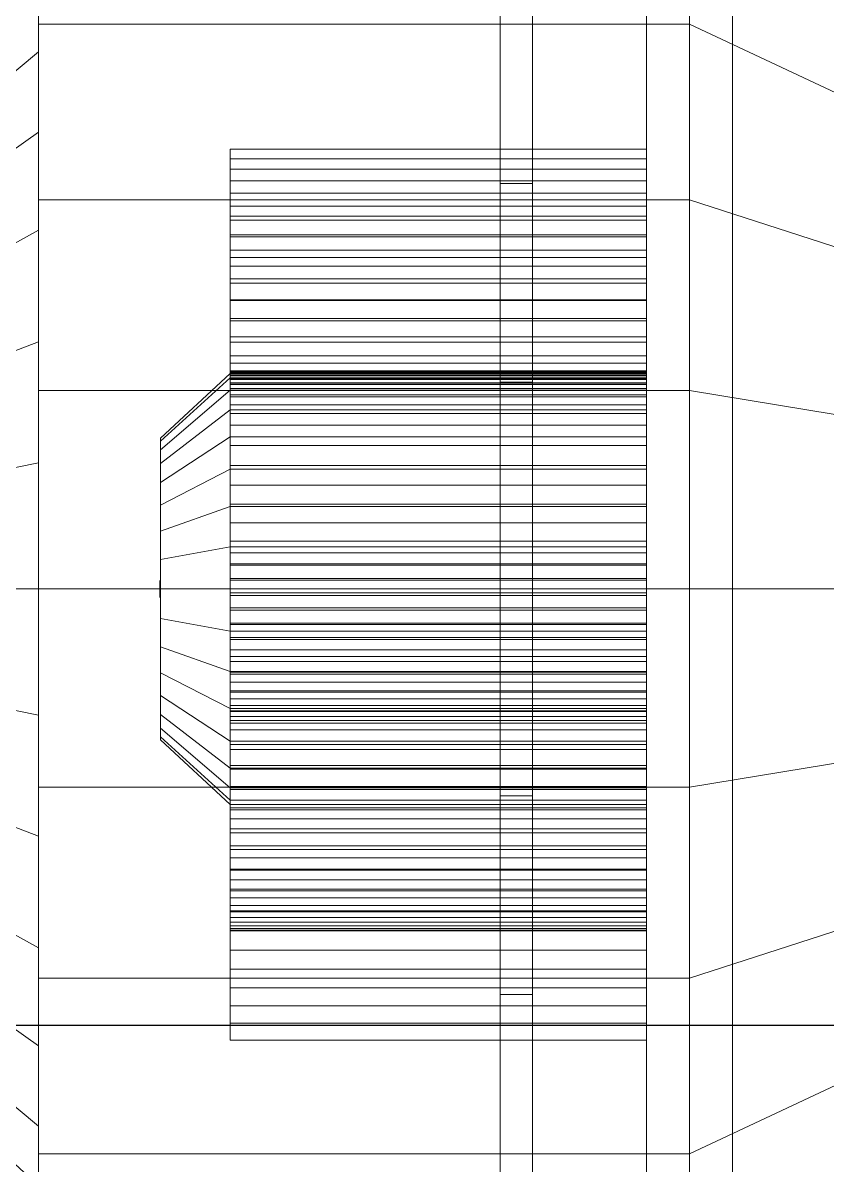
# Model space of a CAD drawing. Header units: millimetres. Extents: x -92759 to 184353, y -15225 to 86714.
# Drawn here: x 73500.1 to 73593.4, y 73534.4 to 73667 of the extents above; entities that cross this region are included whole.
import ezdxf

# ---------------------------------------------------------------- set-up
doc = ezdxf.new("R2010")
doc.units = ezdxf.units.MM
doc.layers.add('A-PATT-CONC', color=8, linetype='Continuous')
for name, color, linetype, lineweight in [('HFI 9MM FPB', 94, 'Continuous', 5), ('M-ACMV_FAF', 86, 'Continuous', 9), ('M-ACMV_FCU-1', 86, 'Continuous', 9)]:
    doc.layers.add(name, color=color, linetype=linetype, lineweight=lineweight)

# ---------------------------------------------------------------- blocks, each defined once
blk = doc.blocks.new('RCP_B8L2')
at = {"layer": 'A-PATT-CONC'}
h = blk.add_hatch(dxfattribs=at)
h.set_pattern_fill('ANSI37', color=256, scale=189, angle=45)
h.set_pattern_definition([(90, (-397818.07, -146677.3), (-600.075, 0), []), (180, (-397818.07, -146677.3), (-6e-14, -600.075), [])])
h.paths.add_polyline_path([(-379218.07, -147877.3), (-379218.07, -146077.3), (-378018.07, -146077.3), (-378018.07, -147877.3), (-369818.07, -147877.3), (-369818.07, -149677.3), (-397818.07, -149677.3), (-397818.07, -147877.3), (-397818.07, -146677.3), (-396618.07, -146677.3), (-395418.07, -146677.3), (-395418.07, -147877.3)])
at = {"layer": 'HFI 9MM FPB'}
h = blk.add_hatch(dxfattribs=at)
h.set_pattern_fill('ANSI33', color=256, scale=50)
h.set_pattern_definition([(45, (-381589.02, -647239), (-224.5064, 224.5064), []), (45, (-381364.5, -647239), (-224.5064, 224.5064), [158.75, -79.375])])
h.paths.add_polyline_path([(-397818.07, -145727.3), (-400118.07, -145727.3), (-400118.07, -175677.3), (-397818.07, -175677.3), (-397818.07, -149677.3), (-369818.07, -149677.3), (-369818.07, -175677.3), (-400118.07, -175677.3), (-400118.07, -180477.3), (-377418.07, -180477.3), (-377418.07, -194177.3), (-377868.07, -194177.3), (-377868.07, -197377.3), (-373818.07, -197377.3), (-373818.07, -196977.3), (-373218.07, -196977.3), (-373218.07, -197377.3), (-372328.07, -197377.3), (-372328.07, -187777.3), (-373518.07, -187777.3), (-373518.07, -183977.3), (-369718.07, -183977.3), (-369718.07, -184377.3), (-367302.07, -184377.3), (-367302.07, -183227.3), (-367418.07, -183227.3), (-367418.07, -174577.3), (-365018.07, -174577.3), (-365018.07, -174045.3), (-364918.07, -174045.3), (-364918.07, -173009.3), (-365018.07, -173009.3), (-365018.07, -172877.3), (-367418.07, -172877.3), (-367418.07, -161227.3), (-365818.07, -161227.3), (-365818.07, -161927.3), (-362518.07, -161927.3), (-362518.07, -160193.01), (-362518.07, -159277.3), (-362718.07, -159277.3), (-362718.07, -157677.3), (-364168.07, -157677.3), (-364168.07, -158127.3), (-364455.57, -158127.3), (-365318.07, -158127.3), (-365318.07, -158827.3), (-366818.07, -158827.3), (-366818.07, -159277.3), (-367418.07, -159277.3), (-367418.07, -145307.3), (-369018.07, -145307.3), (-369018.07, -145557.3), (-369818.07, -145557.3), (-369818.07, -147877.3), (-377418.07, -147877.3), (-377418.07, -145557.66), (-379668.07, -145557.66), (-379668.07, -147877.3), (-394868.07, -147877.3), (-394868.07, -146527.3), (-397818.07, -146527.3)])
h.paths.add_polyline_path([(-399868.07, -146002.3), (-398068.07, -146002.3), (-398068.07, -175402.3), (-399868.07, -175402.3)], flags=16)
h.paths.add_polyline_path([(-379218.07, -147877.3), (-379218.07, -146077.3), (-378018.07, -146077.3), (-378018.07, -147877.3), (-369818.07, -147877.3), (-369818.07, -149677.3), (-397818.07, -149677.3), (-397818.07, -147877.3), (-397818.07, -146677.3), (-396618.07, -146677.3), (-395418.07, -146677.3), (-395418.07, -147877.3)], flags=16)
h.paths.add_polyline_path([(-369518.07, -175677.3), (-367718.07, -175677.3), (-367718.07, -145677.3), (-369518.07, -145677.3)], flags=16)
h.paths.add_polyline_path([(-366468.07, -159177.3), (-366468.07, -160977.3), (-365268.07, -160977.3), (-365268.07, -161577.3), (-362868.07, -161577.3), (-362868.07, -159177.3)], flags=16)
h.paths.add_polyline_path([(-376718.07, -196977.3), (-373718.07, -196977.3), (-373718.07, -187977.3), (-373718.07, -187977.3), (-373718.07, -183777.3), (-367718.07, -183777.3), (-367718.07, -175977.3), (-399518.07, -175977.3), (-399518.07, -180177.3), (-376718.07, -180177.3)], flags=16)
blk = doc.blocks.new('A$C6a557381')
at = {"layer": 'M-ACMV_FAF', "linetype": 'ByBlock', "lineweight": 5}
for points, invisible_edges in [([(-44, 225.360221, 2.332233), (-44, 232.290965, 15.298743), (-44, 272.017785, -1.156645), (-44, 261.113414, -21.557287)], 14), ([(-44, 232.290965, 72.701257), (-44, 225.360221, 85.667767), (-44, 261.113414, 109.557287), (-44, 272.017785, 89.156645)], 14), ([(-44, 216.033009, -9.033009), (-44, 225.360221, 2.332233), (-44, 261.113414, -21.557287), (-44, 246.4386, -39.4386)], 14), ([(-44, 225.360221, 85.667767), (-44, 216.033009, 97.033009), (-44, 246.4386, 127.4386), (-44, 261.113414, 109.557287)], 14), ([(36.5, 76.900002, 68.6), (26.5, 76.900002, 68.6), (26.5, 249.099998, 68.6), (36.5, 249.099998, 68.6)], 1), ([(36.5, 249.099998, 19.4), (26.5, 249.099998, 19.4), (26.5, 76.900002, 19.4), (36.5, 76.900002, 19.4)], 1), ([(-44, 204.667767, -18.360221), (-44, 216.033009, -9.033009), (-44, 246.4386, -39.4386), (-44, 228.557287, -54.113414)], 14), ([(-44, 216.033009, 97.033009), (-44, 204.667767, 106.360221), (-44, 228.557287, 142.113414), (-44, 246.4386, 127.4386)], 14), ([(-44, 191.701257, -25.290965), (-44, 204.667767, -18.360221), (-44, 228.557287, -54.113414), (-44, 208.156645, -65.017785)], 14), ([(-44, 204.667767, 106.360221), (-44, 191.701257, 113.290965), (-44, 208.156645, 153.017785), (-44, 228.557287, 142.113414)], 14), ([(-44, 177.631774, -29.558896), (-44, 191.701257, -25.290965), (-44, 208.156645, -65.017785), (-44, 186.020658, -71.732663)], 14), ([(-44, 191.701257, 113.290965), (-44, 177.631774, 117.558896), (-44, 186.020658, 159.732663), (-44, 208.156645, 153.017785)], 14), ([(-44, 163, -31), (-44, 177.631774, -29.558896), (-44, 186.020658, -71.732663), (-44, 163, -74)], 14), ([(-44, 177.631774, 117.558896), (-44, 163, 119), (-44, 163, 162), (-44, 186.020658, 159.732663)], 14), ([(-29.849999, 180.163742, 40.585919), (-29.849999, 180.5, 44), (-29.849999, 163, 44)], 14), ([(-29.849999, 180.5, 44), (-29.849999, 180.163742, 47.414081), (-29.849999, 163, 44)], 14), ([(-29.849999, 179.167892, 37.30304), (-29.849999, 180.163742, 40.585919), (-29.849999, 163, 44)], 14), ([(-29.849999, 180.163742, 47.414081), (-29.849999, 179.167892, 50.69696), (-29.849999, 163, 44)], 14), ([(-29.849999, 177.550718, 34.277521), (-29.849999, 179.167892, 37.30304), (-29.849999, 163, 44)], 14), ([(-29.849999, 179.167892, 50.69696), (-29.849999, 177.550718, 53.722479), (-29.849999, 163, 44)], 14), ([(-29.849999, 175.374369, 31.625631), (-29.849999, 177.550718, 34.277521), (-29.849999, 163, 44)], 14), ([(-29.849999, 177.550718, 53.722479), (-29.849999, 175.374369, 56.374369), (-29.849999, 163, 44)], 14), ([(-29.849999, 172.722479, 29.449282), (-29.849999, 175.374369, 31.625631), (-29.849999, 163, 44)], 14), ([(-29.849999, 175.374369, 56.374369), (-29.849999, 172.722479, 58.550718), (-29.849999, 163, 44)], 14), ([(-29.849999, 169.69696, 27.832108), (-29.849999, 172.722479, 29.449282), (-29.849999, 163, 44)], 14), ([(-29.849999, 172.722479, 58.550718), (-29.849999, 169.69696, 60.167892), (-29.849999, 163, 44)], 14), ([(-29.849999, 166.414081, 26.836258), (-29.849999, 169.69696, 27.832108), (-29.849999, 163, 44)], 14), ([(-29.849999, 169.69696, 60.167892), (-29.849999, 166.414081, 61.163742), (-29.849999, 163, 44)], 14), ([(-29.849999, 163, 26.5), (-29.849999, 166.414081, 26.836258), (-29.849999, 163, 44)], 14), ([(-29.849999, 166.414081, 61.163742), (-29.849999, 163, 61.5), (-29.849999, 163, 44)], 14), ([(-29.949999, 163.980785, 43.80491), (-29.949999, 164, 44), (-29.949999, 163, 44)], 14), ([(-29.949999, 164, 44), (-29.949999, 163.980785, 44.19509), (-29.949999, 163, 44)], 14), ([(-29.949999, 163.92388, 43.617317), (-29.949999, 163.980785, 43.80491), (-29.949999, 163, 44)], 14), ([(-29.949999, 163.980785, 44.19509), (-29.949999, 163.92388, 44.382683), (-29.949999, 163, 44)], 14), ([(-29.949999, 163.83147, 43.44443), (-29.949999, 163.92388, 43.617317), (-29.949999, 163, 44)], 14), ([(-29.949999, 163.92388, 44.382683), (-29.949999, 163.83147, 44.55557), (-29.949999, 163, 44)], 14), ([(-29.949999, 163.707107, 43.292893), (-29.949999, 163.83147, 43.44443), (-29.949999, 163, 44)], 14), ([(-29.949999, 163.83147, 44.55557), (-29.949999, 163.707107, 44.707107), (-29.949999, 163, 44)], 14), ([(-29.949999, 163.55557, 43.16853), (-29.949999, 163.707107, 43.292893), (-29.949999, 163, 44)], 14), ([(-29.949999, 163.707107, 44.707107), (-29.949999, 163.55557, 44.83147), (-29.949999, 163, 44)], 14), ([(-29.949999, 163.382683, 43.07612), (-29.949999, 163.55557, 43.16853), (-29.949999, 163, 44)], 14), ([(-29.949999, 163.55557, 44.83147), (-29.949999, 163.382683, 44.92388), (-29.949999, 163, 44)], 14), ([(-29.949999, 163.19509, 43.019215), (-29.949999, 163.382683, 43.07612), (-29.949999, 163, 44)], 14), ([(-29.949999, 163.382683, 44.92388), (-29.949999, 163.19509, 44.980785), (-29.949999, 163, 44)], 14), ([(-29.949999, 163, 43), (-29.949999, 163.19509, 43.019215), (-29.949999, 163, 44)], 14), ([(-29.949999, 163.19509, 44.980785), (-29.949999, 163, 45), (-29.949999, 163, 44)], 14), ([(-44, 163, 119), (-44, 148.368226, 117.558896), (-44, 139.979342, 159.732663), (-44, 163, 162)], 14), ([(-44, 148.368226, -29.558896), (-44, 163, -31), (-44, 163, -74), (-44, 139.979342, -71.732663)], 14), ([(-29.949999, 163, 45), (-29.949999, 162.80491, 44.980785), (-29.949999, 163, 44)], 14), ([(-29.949999, 162.80491, 44.980785), (-29.949999, 162.617317, 44.92388), (-29.949999, 163, 44)], 14), ([(-29.949999, 162.617317, 44.92388), (-29.949999, 162.44443, 44.83147), (-29.949999, 163, 44)], 14), ([(-29.949999, 162.44443, 44.83147), (-29.949999, 162.292893, 44.707107), (-29.949999, 163, 44)], 14), ([(-29.949999, 162.292893, 44.707107), (-29.949999, 162.16853, 44.55557), (-29.949999, 163, 44)], 14), ([(-29.949999, 162.16853, 44.55557), (-29.949999, 162.07612, 44.382683), (-29.949999, 163, 44)], 14), ([(-29.949999, 162.07612, 44.382683), (-29.949999, 162.019215, 44.19509), (-29.949999, 163, 44)], 14), ([(-29.949999, 162.019215, 44.19509), (-29.949999, 162, 44), (-29.949999, 163, 44)], 14), ([(-29.949999, 162, 44), (-29.949999, 162.019215, 43.80491), (-29.949999, 163, 44)], 14), ([(-29.949999, 162.019215, 43.80491), (-29.949999, 162.07612, 43.617317), (-29.949999, 163, 44)], 14), ([(-29.949999, 162.07612, 43.617317), (-29.949999, 162.16853, 43.44443), (-29.949999, 163, 44)], 14), ([(-29.949999, 162.16853, 43.44443), (-29.949999, 162.292893, 43.292893), (-29.949999, 163, 44)], 14), ([(-29.949999, 162.292893, 43.292893), (-29.949999, 162.44443, 43.16853), (-29.949999, 163, 44)], 14), ([(-29.949999, 162.44443, 43.16853), (-29.949999, 162.617317, 43.07612), (-29.949999, 163, 44)], 14), ([(-29.949999, 162.617317, 43.07612), (-29.949999, 162.80491, 43.019215), (-29.949999, 163, 44)], 14), ([(-29.949999, 162.80491, 43.019215), (-29.949999, 163, 43), (-29.949999, 163, 44)], 14), ([(-29.849999, 163, 61.5), (-29.849999, 159.585919, 61.163742), (-29.849999, 163, 44)], 14), ([(-29.849999, 159.585919, 61.163742), (-29.849999, 156.30304, 60.167892), (-29.849999, 163, 44)], 14), ([(-29.849999, 156.30304, 60.167892), (-29.849999, 153.277521, 58.550718), (-29.849999, 163, 44)], 14), ([(-29.849999, 153.277521, 58.550718), (-29.849999, 150.625631, 56.374369), (-29.849999, 163, 44)], 14), ([(-29.849999, 150.625631, 56.374369), (-29.849999, 148.449282, 53.722479), (-29.849999, 163, 44)], 14), ([(-29.849999, 148.449282, 53.722479), (-29.849999, 146.832108, 50.69696), (-29.849999, 163, 44)], 14), ([(-29.849999, 146.832108, 50.69696), (-29.849999, 145.836258, 47.414081), (-29.849999, 163, 44)], 14), ([(-29.849999, 145.836258, 47.414081), (-29.849999, 145.5, 44), (-29.849999, 163, 44)], 14), ([(-29.849999, 145.5, 44), (-29.849999, 145.836258, 40.585919), (-29.849999, 163, 44)], 14), ([(-29.849999, 145.836258, 40.585919), (-29.849999, 146.832108, 37.30304), (-29.849999, 163, 44)], 14), ([(-29.849999, 146.832108, 37.30304), (-29.849999, 148.449282, 34.277521), (-29.849999, 163, 44)], 14), ([(-29.849999, 148.449282, 34.277521), (-29.849999, 150.625631, 31.625631), (-29.849999, 163, 44)], 14), ([(-29.849999, 150.625631, 31.625631), (-29.849999, 153.277521, 29.449282), (-29.849999, 163, 44)], 14), ([(-29.849999, 153.277521, 29.449282), (-29.849999, 156.30304, 27.832108), (-29.849999, 163, 44)], 14), ([(-29.849999, 156.30304, 27.832108), (-29.849999, 159.585919, 26.836258), (-29.849999, 163, 44)], 14), ([(-29.849999, 159.585919, 26.836258), (-29.849999, 163, 26.5), (-29.849999, 163, 44)], 14), ([(-44, 148.368226, 117.558896), (-44, 134.298743, 113.290965), (-44, 117.843355, 153.017785), (-44, 139.979342, 159.732663)], 14), ([(-44, 134.298743, -25.290965), (-44, 148.368226, -29.558896), (-44, 139.979342, -71.732663), (-44, 117.843355, -65.017785)], 14), ([(-44, 134.298743, 113.290965), (-44, 121.332233, 106.360221), (-44, 97.442713, 142.113414), (-44, 117.843355, 153.017785)], 14), ([(-44, 121.332233, -18.360221), (-44, 134.298743, -25.290965), (-44, 117.843355, -65.017785), (-44, 97.442713, -54.113414)], 14), ([(-44, 121.332233, 106.360221), (-44, 109.966991, 97.033009), (-44, 79.5614, 127.4386), (-44, 97.442713, 142.113414)], 14), ([(-44, 109.966991, -9.033009), (-44, 121.332233, -18.360221), (-44, 97.442713, -54.113414), (-44, 79.5614, -39.4386)], 14), ([(-44, 109.966991, 97.033009), (-44, 100.639779, 85.667767), (-44, 64.886586, 109.557287), (-44, 79.5614, 127.4386)], 14), ([(-44, 100.639779, 2.332233), (-44, 109.966991, -9.033009), (-44, 79.5614, -39.4386), (-44, 64.886586, -21.557287)], 14), ([(-44, 100.639779, 85.667767), (-44, 93.709035, 72.701257), (-44, 53.982215, 89.156645), (-44, 64.886586, 109.557287)], 14), ([(-44, 93.709035, 15.298743), (-44, 100.639779, 2.332233), (-44, 64.886586, -21.557287), (-44, 53.982215, -1.156645)], 14)]:
    blk.add_3dface(points, dxfattribs=dict(at, invisible_edges=invisible_edges))
mesh = blk.add_polymesh((2, 33), dxfattribs=at)
for k, corner in enumerate([(9.549999, 286, 44), (9.549999, 283.636589, 67.99611), (9.549999, 276.637182, 91.070062), (9.549999, 265.270762, 112.335139), (9.549999, 249.974134, 130.974134), (9.549999, 231.335139, 146.270762), (9.549999, 210.070062, 157.637182), (9.549999, 186.99611, 164.636589), (9.549999, 163, 167), (9.549999, 139.00389, 164.636589), (9.549999, 115.929938, 157.637182), (9.549999, 94.664861, 146.270762), (9.549999, 76.025866, 130.974134), (9.549999, 60.729238, 112.335139), (9.549999, 49.362818, 91.070062), (9.549999, 42.363411, 67.99611), (9.549999, 40, 44), (9.549999, 42.363411, 20.00389), (9.549999, 49.362818, -3.070062), (9.549999, 60.729238, -24.335139), (9.549999, 76.025866, -42.974134), (9.549999, 94.664861, -58.270762), (9.549999, 115.929938, -69.637182), (9.549999, 139.00389, -76.636589), (9.549999, 163, -79), (9.549999, 186.99611, -76.636589), (9.549999, 210.070062, -69.637182), (9.549999, 231.335139, -58.270762), (9.549999, 249.974134, -42.974134), (9.549999, 265.270762, -24.335139), (9.549999, 276.637182, -3.070062), (9.549999, 283.636589, 20.00389), (9.549999, 286, 44), (9.549999, 281, 44), (9.549999, 278.732663, 67.020658), (9.549999, 272.017785, 89.156645), (9.549999, 261.113414, 109.557287), (9.549999, 246.4386, 127.4386), (9.549999, 228.557287, 142.113414), (9.549999, 208.156645, 153.017785), (9.549999, 186.020658, 159.732663), (9.549999, 163, 162), (9.549999, 139.979342, 159.732663), (9.549999, 117.843355, 153.017785), (9.549999, 97.442713, 142.113414), (9.549999, 79.5614, 127.4386), (9.549999, 64.886586, 109.557287), (9.549999, 53.982215, 89.156645), (9.549999, 47.267337, 67.020658), (9.549999, 45, 44), (9.549999, 47.267337, 20.979342), (9.549999, 53.982215, -1.156645), (9.549999, 64.886586, -21.557287), (9.549999, 79.5614, -39.4386), (9.549999, 97.442713, -54.113414), (9.549999, 117.843355, -65.017785), (9.549999, 139.979342, -71.732663), (9.549999, 163, -74), (9.549999, 186.020658, -71.732663), (9.549999, 208.156645, -65.017785), (9.549999, 228.557287, -54.113414), (9.549999, 246.4386, -39.4386), (9.549999, 261.113414, -21.557287), (9.549999, 272.017785, -1.156645), (9.549999, 278.732663, 20.979342), (9.549999, 281, 44)]):
    mesh.set_mesh_vertex(divmod(k, 33), corner)
mesh = blk.add_polymesh((2, 33), dxfattribs=at)
for k, corner in enumerate([(13.299999, 286, 44), (13.299999, 283.636589, 67.99611), (13.299999, 276.637182, 91.070062), (13.299999, 265.270762, 112.335139), (13.299999, 249.974134, 130.974134), (13.299999, 231.335139, 146.270762), (13.299999, 210.070062, 157.637182), (13.299999, 186.99611, 164.636589), (13.299999, 163, 167), (13.299999, 139.00389, 164.636589), (13.299999, 115.929938, 157.637182), (13.299999, 94.664861, 146.270762), (13.299999, 76.025866, 130.974134), (13.299999, 60.729238, 112.335139), (13.299999, 49.362818, 91.070062), (13.299999, 42.363411, 67.99611), (13.299999, 40, 44), (13.299999, 42.363411, 20.00389), (13.299999, 49.362818, -3.070062), (13.299999, 60.729238, -24.335139), (13.299999, 76.025866, -42.974134), (13.299999, 94.664861, -58.270762), (13.299999, 115.929938, -69.637182), (13.299999, 139.00389, -76.636589), (13.299999, 163, -79), (13.299999, 186.99611, -76.636589), (13.299999, 210.070062, -69.637182), (13.299999, 231.335139, -58.270762), (13.299999, 249.974134, -42.974134), (13.299999, 265.270762, -24.335139), (13.299999, 276.637182, -3.070062), (13.299999, 283.636589, 20.00389), (13.299999, 286, 44), (9.549999, 286, 44), (9.549999, 283.636589, 67.99611), (9.549999, 276.637182, 91.070062), (9.549999, 265.270762, 112.335139), (9.549999, 249.974134, 130.974134), (9.549999, 231.335139, 146.270762), (9.549999, 210.070062, 157.637182), (9.549999, 186.99611, 164.636589), (9.549999, 163, 167), (9.549999, 139.00389, 164.636589), (9.549999, 115.929938, 157.637182), (9.549999, 94.664861, 146.270762), (9.549999, 76.025866, 130.974134), (9.549999, 60.729238, 112.335139), (9.549999, 49.362818, 91.070062), (9.549999, 42.363411, 67.99611), (9.549999, 40, 44), (9.549999, 42.363411, 20.00389), (9.549999, 49.362818, -3.070062), (9.549999, 60.729238, -24.335139), (9.549999, 76.025866, -42.974134), (9.549999, 94.664861, -58.270762), (9.549999, 115.929938, -69.637182), (9.549999, 139.00389, -76.636589), (9.549999, 163, -79), (9.549999, 186.99611, -76.636589), (9.549999, 210.070062, -69.637182), (9.549999, 231.335139, -58.270762), (9.549999, 249.974134, -42.974134), (9.549999, 265.270762, -24.335139), (9.549999, 276.637182, -3.070062), (9.549999, 283.636589, 20.00389), (9.549999, 286, 44)]):
    mesh.set_mesh_vertex(divmod(k, 33), corner)
mesh = blk.add_polymesh((2, 33), dxfattribs=at)
for k, corner in enumerate([(13.299999, 281, 44), (13.299999, 278.732663, 67.020658), (13.299999, 272.017785, 89.156645), (13.299999, 261.113414, 109.557287), (13.299999, 246.4386, 127.4386), (13.299999, 228.557287, 142.113414), (13.299999, 208.156645, 153.017785), (13.299999, 186.020658, 159.732663), (13.299999, 163, 162), (13.299999, 139.979342, 159.732663), (13.299999, 117.843355, 153.017785), (13.299999, 97.442713, 142.113414), (13.299999, 79.5614, 127.4386), (13.299999, 64.886586, 109.557287), (13.299999, 53.982215, 89.156645), (13.299999, 47.267337, 67.020658), (13.299999, 45, 44), (13.299999, 47.267337, 20.979342), (13.299999, 53.982215, -1.156645), (13.299999, 64.886586, -21.557287), (13.299999, 79.5614, -39.4386), (13.299999, 97.442713, -54.113414), (13.299999, 117.843355, -65.017785), (13.299999, 139.979342, -71.732663), (13.299999, 163, -74), (13.299999, 186.020658, -71.732663), (13.299999, 208.156645, -65.017785), (13.299999, 228.557287, -54.113414), (13.299999, 246.4386, -39.4386), (13.299999, 261.113414, -21.557287), (13.299999, 272.017785, -1.156645), (13.299999, 278.732663, 20.979342), (13.299999, 281, 44), (13.299999, 286, 44), (13.299999, 283.636589, 67.99611), (13.299999, 276.637182, 91.070062), (13.299999, 265.270762, 112.335139), (13.299999, 249.974134, 130.974134), (13.299999, 231.335139, 146.270762), (13.299999, 210.070062, 157.637182), (13.299999, 186.99611, 164.636589), (13.299999, 163, 167), (13.299999, 139.00389, 164.636589), (13.299999, 115.929938, 157.637182), (13.299999, 94.664861, 146.270762), (13.299999, 76.025866, 130.974134), (13.299999, 60.729238, 112.335139), (13.299999, 49.362818, 91.070062), (13.299999, 42.363411, 67.99611), (13.299999, 40, 44), (13.299999, 42.363411, 20.00389), (13.299999, 49.362818, -3.070062), (13.299999, 60.729238, -24.335139), (13.299999, 76.025866, -42.974134), (13.299999, 94.664861, -58.270762), (13.299999, 115.929938, -69.637182), (13.299999, 139.00389, -76.636589), (13.299999, 163, -79), (13.299999, 186.99611, -76.636589), (13.299999, 210.070062, -69.637182), (13.299999, 231.335139, -58.270762), (13.299999, 249.974134, -42.974134), (13.299999, 265.270762, -24.335139), (13.299999, 276.637182, -3.070062), (13.299999, 283.636589, 20.00389), (13.299999, 286, 44)]):
    mesh.set_mesh_vertex(divmod(k, 33), corner)
mesh = blk.add_polymesh((2, 32), dxfattribs=dict(at, n_close=True))
for k, corner in enumerate([(-44, 163, 162), (-44, 139.979342, 159.732663), (-44, 117.843355, 153.017785), (-44, 97.442713, 142.113414), (-44, 79.5614, 127.4386), (-44, 64.886586, 109.557287), (-44, 53.982215, 89.156645), (-44, 47.267337, 67.020658), (-44, 45, 44), (-44, 47.267337, 20.979342), (-44, 53.982215, -1.156645), (-44, 64.886586, -21.557287), (-44, 79.5614, -39.4386), (-44, 97.442713, -54.113414), (-44, 117.843355, -65.017785), (-44, 139.979342, -71.732663), (-44, 163, -74), (-44, 186.020658, -71.732663), (-44, 208.156645, -65.017785), (-44, 228.557287, -54.113414), (-44, 246.4386, -39.4386), (-44, 261.113414, -21.557287), (-44, 272.017785, -1.156645), (-44, 278.732663, 20.979342), (-44, 281, 44), (-44, 278.732663, 67.020658), (-44, 272.017785, 89.156645), (-44, 261.113414, 109.557287), (-44, 246.4386, 127.4386), (-44, 228.557287, 142.113414), (-44, 208.156645, 153.017785), (-44, 186.020658, 159.732663), (31.5, 163, 162), (31.5, 139.979342, 159.732663), (31.5, 117.843355, 153.017785), (31.5, 97.442713, 142.113414), (31.5, 79.5614, 127.4386), (31.5, 64.886586, 109.557287), (31.5, 53.982215, 89.156645), (31.5, 47.267337, 67.020658), (31.5, 45, 44), (31.5, 47.267337, 20.979342), (31.5, 53.982215, -1.156645), (31.5, 64.886586, -21.557287), (31.5, 79.5614, -39.4386), (31.5, 97.442713, -54.113414), (31.5, 117.843355, -65.017785), (31.5, 139.979342, -71.732663), (31.5, 163, -74), (31.5, 186.020658, -71.732663), (31.5, 208.156645, -65.017785), (31.5, 228.557287, -54.113414), (31.5, 246.4386, -39.4386), (31.5, 261.113414, -21.557287), (31.5, 272.017785, -1.156645), (31.5, 278.732663, 20.979342), (31.5, 281, 44), (31.5, 278.732663, 67.020658), (31.5, 272.017785, 89.156645), (31.5, 261.113414, 109.557287), (31.5, 246.4386, 127.4386), (31.5, 228.557287, 142.113414), (31.5, 208.156645, 153.017785), (31.5, 186.020658, 159.732663)]):
    mesh.set_mesh_vertex(divmod(k, 32), corner)
mesh = blk.add_polymesh((2, 33), dxfattribs=at)
for k, corner in enumerate([(9.549999, 281, 44), (9.549999, 278.732663, 67.020658), (9.549999, 272.017785, 89.156645), (9.549999, 261.113414, 109.557287), (9.549999, 246.4386, 127.4386), (9.549999, 228.557287, 142.113414), (9.549999, 208.156645, 153.017785), (9.549999, 186.020658, 159.732663), (9.549999, 163, 162), (9.549999, 139.979342, 159.732663), (9.549999, 117.843355, 153.017785), (9.549999, 97.442713, 142.113414), (9.549999, 79.5614, 127.4386), (9.549999, 64.886586, 109.557287), (9.549999, 53.982215, 89.156645), (9.549999, 47.267337, 67.020658), (9.549999, 45, 44), (9.549999, 47.267337, 20.979342), (9.549999, 53.982215, -1.156645), (9.549999, 64.886586, -21.557287), (9.549999, 79.5614, -39.4386), (9.549999, 97.442713, -54.113414), (9.549999, 117.843355, -65.017785), (9.549999, 139.979342, -71.732663), (9.549999, 163, -74), (9.549999, 186.020658, -71.732663), (9.549999, 208.156645, -65.017785), (9.549999, 228.557287, -54.113414), (9.549999, 246.4386, -39.4386), (9.549999, 261.113414, -21.557287), (9.549999, 272.017785, -1.156645), (9.549999, 278.732663, 20.979342), (9.549999, 281, 44), (13.299999, 281, 44), (13.299999, 278.732663, 67.020658), (13.299999, 272.017785, 89.156645), (13.299999, 261.113414, 109.557287), (13.299999, 246.4386, 127.4386), (13.299999, 228.557287, 142.113414), (13.299999, 208.156645, 153.017785), (13.299999, 186.020658, 159.732663), (13.299999, 163, 162), (13.299999, 139.979342, 159.732663), (13.299999, 117.843355, 153.017785), (13.299999, 97.442713, 142.113414), (13.299999, 79.5614, 127.4386), (13.299999, 64.886586, 109.557287), (13.299999, 53.982215, 89.156645), (13.299999, 47.267337, 67.020658), (13.299999, 45, 44), (13.299999, 47.267337, 20.979342), (13.299999, 53.982215, -1.156645), (13.299999, 64.886586, -21.557287), (13.299999, 79.5614, -39.4386), (13.299999, 97.442713, -54.113414), (13.299999, 117.843355, -65.017785), (13.299999, 139.979342, -71.732663), (13.299999, 163, -74), (13.299999, 186.020658, -71.732663), (13.299999, 208.156645, -65.017785), (13.299999, 228.557287, -54.113414), (13.299999, 246.4386, -39.4386), (13.299999, 261.113414, -21.557287), (13.299999, 272.017785, -1.156645), (13.299999, 278.732663, 20.979342), (13.299999, 281, 44)]):
    mesh.set_mesh_vertex(divmod(k, 33), corner)
mesh = blk.add_polymesh((2, 32), dxfattribs=dict(at, n_close=True))
for k, corner in enumerate([(31.5, 163, 162), (31.5, 139.979342, 159.732663), (31.5, 117.843355, 153.017785), (31.5, 97.442713, 142.113414), (31.5, 79.5614, 127.4386), (31.5, 64.886586, 109.557287), (31.5, 53.982215, 89.156645), (31.5, 47.267337, 67.020658), (31.5, 45, 44), (31.5, 47.267337, 20.979342), (31.5, 53.982215, -1.156645), (31.5, 64.886586, -21.557287), (31.5, 79.5614, -39.4386), (31.5, 97.442713, -54.113414), (31.5, 117.843355, -65.017785), (31.5, 139.979342, -71.732663), (31.5, 163, -74), (31.5, 186.020658, -71.732663), (31.5, 208.156645, -65.017785), (31.5, 228.557287, -54.113414), (31.5, 246.4386, -39.4386), (31.5, 261.113414, -21.557287), (31.5, 272.017785, -1.156645), (31.5, 278.732663, 20.979342), (31.5, 281, 44), (31.5, 278.732663, 67.020658), (31.5, 272.017785, 89.156645), (31.5, 261.113414, 109.557287), (31.5, 246.4386, 127.4386), (31.5, 228.557287, 142.113414), (31.5, 208.156645, 153.017785), (31.5, 186.020658, 159.732663), (112, 163, 94), (112, 153.245484, 93.039264), (112, 143.865828, 90.193977), (112, 135.221488, 85.573481), (112, 127.644661, 79.355339), (112, 121.426519, 71.778512), (112, 116.806023, 63.134172), (112, 113.960736, 53.754516), (112, 113, 44), (112, 113.960736, 34.245484), (112, 116.806023, 24.865828), (112, 121.426519, 16.221488), (112, 127.644661, 8.644661), (112, 135.221488, 2.426519), (112, 143.865828, -2.193977), (112, 153.245484, -5.039264), (112, 163, -6), (112, 172.754516, -5.039264), (112, 182.134172, -2.193977), (112, 190.778512, 2.426519), (112, 198.355339, 8.644661), (112, 204.573481, 16.221488), (112, 209.193977, 24.865828), (112, 212.039264, 34.245484), (112, 213, 44), (112, 212.039264, 53.754516), (112, 209.193977, 63.134172), (112, 204.573481, 71.778512), (112, 198.355339, 79.355339), (112, 190.778512, 85.573481), (112, 182.134172, 90.193977), (112, 172.754516, 93.039264)]):
    mesh.set_mesh_vertex(divmod(k, 32), corner)
mesh = blk.add_polymesh((2, 32), dxfattribs=dict(at, n_close=True))
for k, corner in enumerate([(-49, 163, 114), (-49, 149.343677, 112.65497), (-49, 136.21216, 108.671567), (-49, 124.110084, 102.202873), (-49, 113.502525, 93.497475), (-49, 104.797127, 82.889916), (-49, 98.328433, 70.78784), (-49, 94.34503, 57.656323), (-49, 93, 44), (-49, 94.34503, 30.343677), (-49, 98.328433, 17.21216), (-49, 104.797127, 5.110084), (-49, 113.502525, -5.497475), (-49, 124.110084, -14.202873), (-49, 136.21216, -20.671567), (-49, 149.343677, -24.65497), (-49, 163, -26), (-49, 176.656323, -24.65497), (-49, 189.78784, -20.671567), (-49, 201.889916, -14.202873), (-49, 212.497475, -5.497475), (-49, 221.202873, 5.110084), (-49, 227.671567, 17.21216), (-49, 231.65497, 30.343677), (-49, 233, 44), (-49, 231.65497, 57.656323), (-49, 227.671567, 70.78784), (-49, 221.202873, 82.889916), (-49, 212.497475, 93.497475), (-49, 201.889916, 102.202873), (-49, 189.78784, 108.671567), (-49, 176.656323, 112.65497), (-44, 163, 119), (-44, 148.368226, 117.558896), (-44, 134.298743, 113.290965), (-44, 121.332233, 106.360221), (-44, 109.966991, 97.033009), (-44, 100.639779, 85.667767), (-44, 93.709035, 72.701257), (-44, 89.441104, 58.631774), (-44, 88, 44), (-44, 89.441104, 29.368226), (-44, 93.709035, 15.298743), (-44, 100.639779, 2.332233), (-44, 109.966991, -9.033009), (-44, 121.332233, -18.360221), (-44, 134.298743, -25.290965), (-44, 148.368226, -29.558896), (-44, 163, -31), (-44, 177.631774, -29.558896), (-44, 191.701257, -25.290965), (-44, 204.667767, -18.360221), (-44, 216.033009, -9.033009), (-44, 225.360221, 2.332233), (-44, 232.290965, 15.298743), (-44, 236.558896, 29.368226), (-44, 238, 44), (-44, 236.558896, 58.631774), (-44, 232.290965, 72.701257), (-44, 225.360221, 85.667767), (-44, 216.033009, 97.033009), (-44, 204.667767, 106.360221), (-44, 191.701257, 113.290965), (-44, 177.631774, 117.558896)]):
    mesh.set_mesh_vertex(divmod(k, 32), corner)
mesh = blk.add_polymesh((17, 2), dxfattribs=at)
for k, corner in enumerate([(-21.799999, 214.058713, 58.652882), (26.5, 214.058713, 58.652882), (-21.799999, 212.939967, 56.468591), (26.5, 212.939967, 56.468591), (-21.799999, 211.71539, 54.341826), (26.5, 211.71539, 54.341826), (-21.799999, 210.387933, 52.277709), (26.5, 210.387933, 52.277709), (-21.799999, 208.960793, 50.281215), (26.5, 208.960793, 50.281215), (-21.799999, 207.43741, 48.357151), (26.5, 207.43741, 48.357151), (-21.799999, 205.821451, 46.510154), (26.5, 205.821451, 46.510154), (-21.799999, 204.116812, 44.744673), (26.5, 204.116812, 44.744673), (-21.799999, 202.327597, 43.064961), (26.5, 202.327597, 43.064961), (-21.799999, 200.458119, 41.475066), (26.5, 200.458119, 41.475066), (-21.799999, 198.512879, 39.978816), (26.5, 198.512879, 39.978816), (-21.799999, 196.496566, 38.579817), (26.5, 196.496566, 38.579817), (-21.799999, 194.414035, 37.281439), (26.5, 194.414035, 37.281439), (-21.799999, 192.270305, 36.08681), (26.5, 192.270305, 36.08681), (-21.799999, 190.070539, 34.998807), (26.5, 190.070539, 34.998807), (-21.799999, 187.820037, 34.020053), (26.5, 187.820037, 34.020053), (-21.799999, 185.524221, 33.152905), (26.5, 185.524221, 33.152905)]):
    mesh.set_mesh_vertex(divmod(k, 2), corner)
mesh = blk.add_polymesh((17, 2), dxfattribs=at)
for k, corner in enumerate([(-21.799999, 206.290672, 13.216614), (26.5, 206.290672, 13.216614), (-21.799999, 203.885398, 12.729402), (26.5, 203.885398, 12.729402), (-21.799999, 201.459115, 12.360798), (26.5, 201.459115, 12.360798), (-21.799999, 199.017668, 12.111691), (26.5, 199.017668, 12.111691), (-21.799999, 196.566938, 11.982679), (26.5, 196.566938, 11.982679), (-21.799999, 194.11283, 11.974074), (26.5, 194.11283, 11.974074), (-21.799999, 191.661256, 12.085897), (26.5, 191.661256, 12.085897), (-21.799999, 189.218123, 12.317879), (26.5, 189.218123, 12.317879), (-21.799999, 186.789314, 12.66946), (26.5, 186.789314, 12.66946), (-21.799999, 184.380683, 13.139793), (26.5, 184.380683, 13.139793), (-21.799999, 181.998031, 13.727746), (26.5, 181.998031, 13.727746), (-21.799999, 179.647098, 14.431902), (26.5, 179.647098, 14.431902), (-21.799999, 177.333549, 15.250564), (26.5, 177.333549, 15.250564), (-21.799999, 175.062956, 16.181761), (26.5, 175.062956, 16.181761), (-21.799999, 172.84079, 17.223249), (26.5, 172.84079, 17.223249), (-21.799999, 170.672404, 18.372519), (26.5, 170.672404, 18.372519), (-21.799999, 168.563022, 19.626802), (26.5, 168.563022, 19.626802)]):
    mesh.set_mesh_vertex(divmod(k, 2), corner)
mesh = blk.add_polymesh((17, 2), dxfattribs=at)
for k, corner in enumerate([(-21.799999, 183.378504, 93.055231), (26.5, 183.378504, 93.055231), (-21.799999, 184.388724, 90.818677), (26.5, 184.388724, 90.818677), (-21.799999, 185.287985, 88.535248), (26.5, 185.287985, 88.535248), (-21.799999, 186.07412, 86.210445), (26.5, 186.07412, 86.210445), (-21.799999, 186.745236, 83.849868), (26.5, 186.745236, 83.849868), (-21.799999, 187.299715, 81.459204), (26.5, 187.299715, 81.459204), (-21.799999, 187.736222, 79.044213), (26.5, 187.736222, 79.044213), (-21.799999, 188.053705, 76.610713), (26.5, 188.053705, 76.610713), (-21.799999, 188.251399, 74.164566), (26.5, 188.251399, 74.164566), (-21.799999, 188.328829, 71.711665), (26.5, 188.328829, 71.711665), (-21.799999, 188.285807, 69.257919), (26.5, 188.285807, 69.257919), (-21.799999, 188.122438, 66.80924), (26.5, 188.122438, 66.80924), (-21.799999, 187.839114, 64.371527), (26.5, 187.839114, 64.371527), (-21.799999, 187.436518, 61.950652), (26.5, 187.436518, 61.950652), (-21.799999, 186.915621, 59.552447), (26.5, 186.915621, 59.552447), (-21.799999, 186.277677, 57.182691), (26.5, 186.277677, 57.182691), (-21.799999, 185.524223, 54.847091), (26.5, 185.524223, 54.847091)]):
    mesh.set_mesh_vertex(divmod(k, 2), corner)
mesh = blk.add_polymesh((2, 32), dxfattribs=dict(at, n_close=True))
for k, corner in enumerate([(-21.799999, 163, 69), (-21.799999, 167.877258, 68.519632), (-21.799999, 172.567086, 67.096988), (-21.799999, 176.889256, 64.78674), (-21.799999, 180.67767, 61.67767), (-21.799999, 183.78674, 57.889256), (-21.799999, 186.096988, 53.567086), (-21.799999, 187.519632, 48.877258), (-21.799999, 188, 44), (-21.799999, 187.519632, 39.122742), (-21.799999, 186.096988, 34.432914), (-21.799999, 183.78674, 30.110744), (-21.799999, 180.67767, 26.32233), (-21.799999, 176.889256, 23.21326), (-21.799999, 172.567086, 20.903012), (-21.799999, 167.877258, 19.480368), (-21.799999, 163, 19), (-21.799999, 158.122742, 19.480368), (-21.799999, 153.432914, 20.903012), (-21.799999, 149.110744, 23.21326), (-21.799999, 145.32233, 26.32233), (-21.799999, 142.21326, 30.110744), (-21.799999, 139.903012, 34.432914), (-21.799999, 138.480368, 39.122742), (-21.799999, 138, 44), (-21.799999, 138.480368, 48.877258), (-21.799999, 139.903012, 53.567086), (-21.799999, 142.21326, 57.889256), (-21.799999, 145.32233, 61.67767), (-21.799999, 149.110744, 64.78674), (-21.799999, 153.432914, 67.096988), (-21.799999, 158.122742, 68.519632), (-29.849999, 163, 61.5), (-29.849999, 166.414081, 61.163742), (-29.849999, 169.69696, 60.167892), (-29.849999, 172.722479, 58.550718), (-29.849999, 175.374369, 56.374369), (-29.849999, 177.550718, 53.722479), (-29.849999, 179.167892, 50.69696), (-29.849999, 180.163742, 47.414081), (-29.849999, 180.5, 44), (-29.849999, 180.163742, 40.585919), (-29.849999, 179.167892, 37.30304), (-29.849999, 177.550718, 34.277521), (-29.849999, 175.374369, 31.625631), (-29.849999, 172.722479, 29.449282), (-29.849999, 169.69696, 27.832108), (-29.849999, 166.414081, 26.836258), (-29.849999, 163, 26.5), (-29.849999, 159.585919, 26.836258), (-29.849999, 156.30304, 27.832108), (-29.849999, 153.277521, 29.449282), (-29.849999, 150.625631, 31.625631), (-29.849999, 148.449282, 34.277521), (-29.849999, 146.832108, 37.30304), (-29.849999, 145.836258, 40.585919), (-29.849999, 145.5, 44), (-29.849999, 145.836258, 47.414081), (-29.849999, 146.832108, 50.69696), (-29.849999, 148.449282, 53.722479), (-29.849999, 150.625631, 56.374369), (-29.849999, 153.277521, 58.550718), (-29.849999, 156.30304, 60.167892), (-29.849999, 159.585919, 61.163742)]):
    mesh.set_mesh_vertex(divmod(k, 32), corner)
mesh = blk.add_polymesh((2, 32), dxfattribs=dict(at, n_close=True))
for k, corner in enumerate([(-21.799999, 163, 69), (-21.799999, 158.122742, 68.519632), (-21.799999, 153.432914, 67.096988), (-21.799999, 149.110744, 64.78674), (-21.799999, 145.32233, 61.67767), (-21.799999, 142.21326, 57.889256), (-21.799999, 139.903012, 53.567086), (-21.799999, 138.480368, 48.877258), (-21.799999, 138, 44), (-21.799999, 138.480368, 39.122742), (-21.799999, 139.903012, 34.432914), (-21.799999, 142.21326, 30.110744), (-21.799999, 145.32233, 26.32233), (-21.799999, 149.110744, 23.21326), (-21.799999, 153.432914, 20.903012), (-21.799999, 158.122742, 19.480368), (-21.799999, 163, 19), (-21.799999, 167.877258, 19.480368), (-21.799999, 172.567086, 20.903012), (-21.799999, 176.889256, 23.21326), (-21.799999, 180.67767, 26.32233), (-21.799999, 183.78674, 30.110744), (-21.799999, 186.096988, 34.432914), (-21.799999, 187.519632, 39.122742), (-21.799999, 188, 44), (-21.799999, 187.519632, 48.877258), (-21.799999, 186.096988, 53.567086), (-21.799999, 183.78674, 57.889256), (-21.799999, 180.67767, 61.67767), (-21.799999, 176.889256, 64.78674), (-21.799999, 172.567086, 67.096988), (-21.799999, 167.877258, 68.519632), (26.5, 163, 69), (26.5, 158.122742, 68.519632), (26.5, 153.432914, 67.096988), (26.5, 149.110744, 64.78674), (26.5, 145.32233, 61.67767), (26.5, 142.21326, 57.889256), (26.5, 139.903012, 53.567086), (26.5, 138.480368, 48.877258), (26.5, 138, 44), (26.5, 138.480368, 39.122742), (26.5, 139.903012, 34.432914), (26.5, 142.21326, 30.110744), (26.5, 145.32233, 26.32233), (26.5, 149.110744, 23.21326), (26.5, 153.432914, 20.903012), (26.5, 158.122742, 19.480368), (26.5, 163, 19), (26.5, 167.877258, 19.480368), (26.5, 172.567086, 20.903012), (26.5, 176.889256, 23.21326), (26.5, 180.67767, 26.32233), (26.5, 183.78674, 30.110744), (26.5, 186.096988, 34.432914), (26.5, 187.519632, 39.122742), (26.5, 188, 44), (26.5, 187.519632, 48.877258), (26.5, 186.096988, 53.567086), (26.5, 183.78674, 57.889256), (26.5, 180.67767, 61.67767), (26.5, 176.889256, 64.78674), (26.5, 172.567086, 67.096988), (26.5, 167.877258, 68.519632)]):
    mesh.set_mesh_vertex(divmod(k, 32), corner)
mesh = blk.add_polymesh((17, 2), dxfattribs=at)
for k, corner in enumerate([(-21.799999, 137.352867, 90.517993), (26.5, 137.352867, 90.517993), (-21.799999, 139.731337, 89.913347), (26.5, 139.731337, 89.913347), (-21.799999, 142.077274, 89.192722), (26.5, 142.077274, 89.192722), (-21.799999, 144.385026, 88.357856), (26.5, 144.385026, 88.357856), (-21.799999, 146.649032, 87.41076), (26.5, 146.649032, 87.41076), (-21.799999, 148.86384, 86.353714), (26.5, 148.86384, 86.353714), (-21.799999, 151.024114, 85.189267), (26.5, 151.024114, 85.189267), (-21.799999, 153.124648, 83.920223), (26.5, 153.124648, 83.920223), (-21.799999, 155.160384, 82.549639), (26.5, 155.160384, 82.549639), (-21.799999, 157.126415, 81.080817), (26.5, 157.126415, 81.080817), (-21.799999, 159.018007, 79.517295), (26.5, 159.018007, 79.517295), (-21.799999, 160.830603, 77.862841), (26.5, 160.830603, 77.862841), (-21.799999, 162.559834, 76.12144), (26.5, 162.559834, 76.12144), (-21.799999, 164.201536, 74.297288), (26.5, 164.201536, 74.297288), (-21.799999, 165.751754, 72.394778), (26.5, 165.751754, 72.394778), (-21.799999, 167.206752, 70.418494), (26.5, 167.206752, 70.418494), (-21.799999, 168.563027, 68.373197), (26.5, 168.563027, 68.373197)]):
    mesh.set_mesh_vertex(divmod(k, 2), corner)
mesh = blk.add_polymesh((17, 2), dxfattribs=at)
for k, corner in enumerate([(-21.799999, 165.923874, -9.039137), (26.5, 165.923874, -9.039137), (-21.799999, 164.043292, -7.46239), (26.5, 164.043292, -7.46239), (-21.799999, 162.242343, -5.795266), (26.5, 162.242343, -5.795266), (-21.799999, 160.525366, -4.041782), (26.5, 160.525366, -4.041782), (-21.799999, 158.896495, -2.206162), (26.5, 158.896495, -2.206162), (-21.799999, 157.359657, -0.292829), (26.5, 157.359657, -0.292829), (-21.799999, 155.918552, 1.69361), (26.5, 155.918552, 1.69361), (-21.799999, 154.576653, 3.748367), (26.5, 154.576653, 3.748367), (-21.799999, 153.337193, 5.866493), (26.5, 153.337193, 5.866493), (-21.799999, 152.203158, 8.042885), (26.5, 152.203158, 8.042885), (-21.799999, 151.177278, 10.2723), (26.5, 151.177278, 10.2723), (-21.799999, 150.262027, 12.549366), (26.5, 150.262027, 12.549366), (-21.799999, 149.459608, 14.8686), (26.5, 149.459608, 14.8686), (-21.799999, 148.771956, 17.224412), (26.5, 148.771956, 17.224412), (-21.799999, 148.200726, 19.611129), (26.5, 148.200726, 19.611129), (-21.799999, 147.747295, 22.022999), (26.5, 147.747295, 22.022999), (-21.799999, 147.412754, 24.454213), (26.5, 147.412754, 24.454213)]):
    mesh.set_mesh_vertex(divmod(k, 2), corner)
mesh = blk.add_polymesh((17, 2), dxfattribs=at)
for k, corner in enumerate([(-21.799999, 110.640043, 52.95176), (26.5, 110.640043, 52.95176), (-21.799999, 112.595727, 54.434332), (26.5, 112.595727, 54.434332), (-21.799999, 114.621801, 55.819157), (26.5, 114.621801, 55.819157), (-21.799999, 116.713385, 57.102899), (26.5, 116.713385, 57.102899), (-21.799999, 118.86544, 58.282466), (26.5, 118.86544, 58.282466), (-21.799999, 121.072782, 59.355016), (26.5, 121.072782, 59.355016), (-21.799999, 123.330092, 60.317964), (26.5, 123.330092, 60.317964), (-21.799999, 125.631933, 61.168992), (26.5, 125.631933, 61.168992), (-21.799999, 127.972759, 61.906049), (26.5, 127.972759, 61.906049), (-21.799999, 130.346931, 62.527359), (26.5, 130.346931, 62.527359), (-21.799999, 132.748729, 63.031425), (26.5, 132.748729, 63.031425), (-21.799999, 135.172368, 63.417034), (26.5, 135.172368, 63.417034), (-21.799999, 137.612008, 63.683256), (26.5, 137.612008, 63.683256), (-21.799999, 140.061773, 63.829449), (26.5, 140.061773, 63.829449), (-21.799999, 142.51576, 63.855263), (26.5, 142.51576, 63.855263), (-21.799999, 144.968058, 63.760633), (26.5, 144.968058, 63.760633), (-21.799999, 147.412758, 63.54579), (26.5, 147.412758, 63.54579)]):
    mesh.set_mesh_vertex(divmod(k, 2), corner)
mesh = blk.add_polymesh((17, 2), dxfattribs=at)
for k, corner in enumerate([(-21.799999, 123.355339, 8.644661), (26.5, 123.355339, 8.644661), (-21.799999, 123.415566, 11.098045), (26.5, 123.415566, 11.098045), (-21.799999, 123.596103, 13.545518), (26.5, 123.596103, 13.545518), (-21.799999, 123.896514, 15.981185), (26.5, 123.896514, 15.981185), (-21.799999, 124.316075, 18.399177), (26.5, 124.316075, 18.399177), (-21.799999, 124.853776, 20.79367), (26.5, 124.853776, 20.79367), (-21.799999, 125.508322, 23.158895), (26.5, 125.508322, 23.158895), (-21.799999, 126.278136, 25.489154), (26.5, 126.278136, 25.489154), (-21.799999, 127.161362, 27.778833), (26.5, 127.161362, 27.778833), (-21.799999, 128.155874, 30.022416), (26.5, 128.155874, 30.022416), (-21.799999, 129.259276, 32.214498), (26.5, 129.259276, 32.214498), (-21.799999, 130.468909, 34.349798), (26.5, 130.468909, 34.349798), (-21.799999, 131.781858, 36.423173), (26.5, 131.781858, 36.423173), (-21.799999, 133.194962, 38.429626), (26.5, 133.194962, 38.429626), (-21.799999, 134.704816, 40.364325), (26.5, 134.704816, 40.364325), (-21.799999, 136.307783, 42.222609), (26.5, 136.307783, 42.222609), (-21.799999, 138, 44), (26.5, 138, 44)]):
    mesh.set_mesh_vertex(divmod(k, 2), corner)
blk = doc.blocks.new('ACMV_B8_L2')
at = {"layer": 'M-ACMV_FAF'}
blk.add_blockref('A$C6a557381', (134209.52, -32277.67, -4), dxfattribs=at)

msp = doc.modelspace()

# ---------------------------------------------------------------- block references
at = {"layer": 'A-PATT-CONC'}
msp.add_blockref('RCP_B8L2', (452619.12, 220318.54), dxfattribs=at)
at = {"layer": 'M-ACMV_FCU-1'}
msp.add_blockref('ACMV_B8_L2', (-60663.56, 105715.91), dxfattribs=at)

doc.saveas('drawing.dxf')
